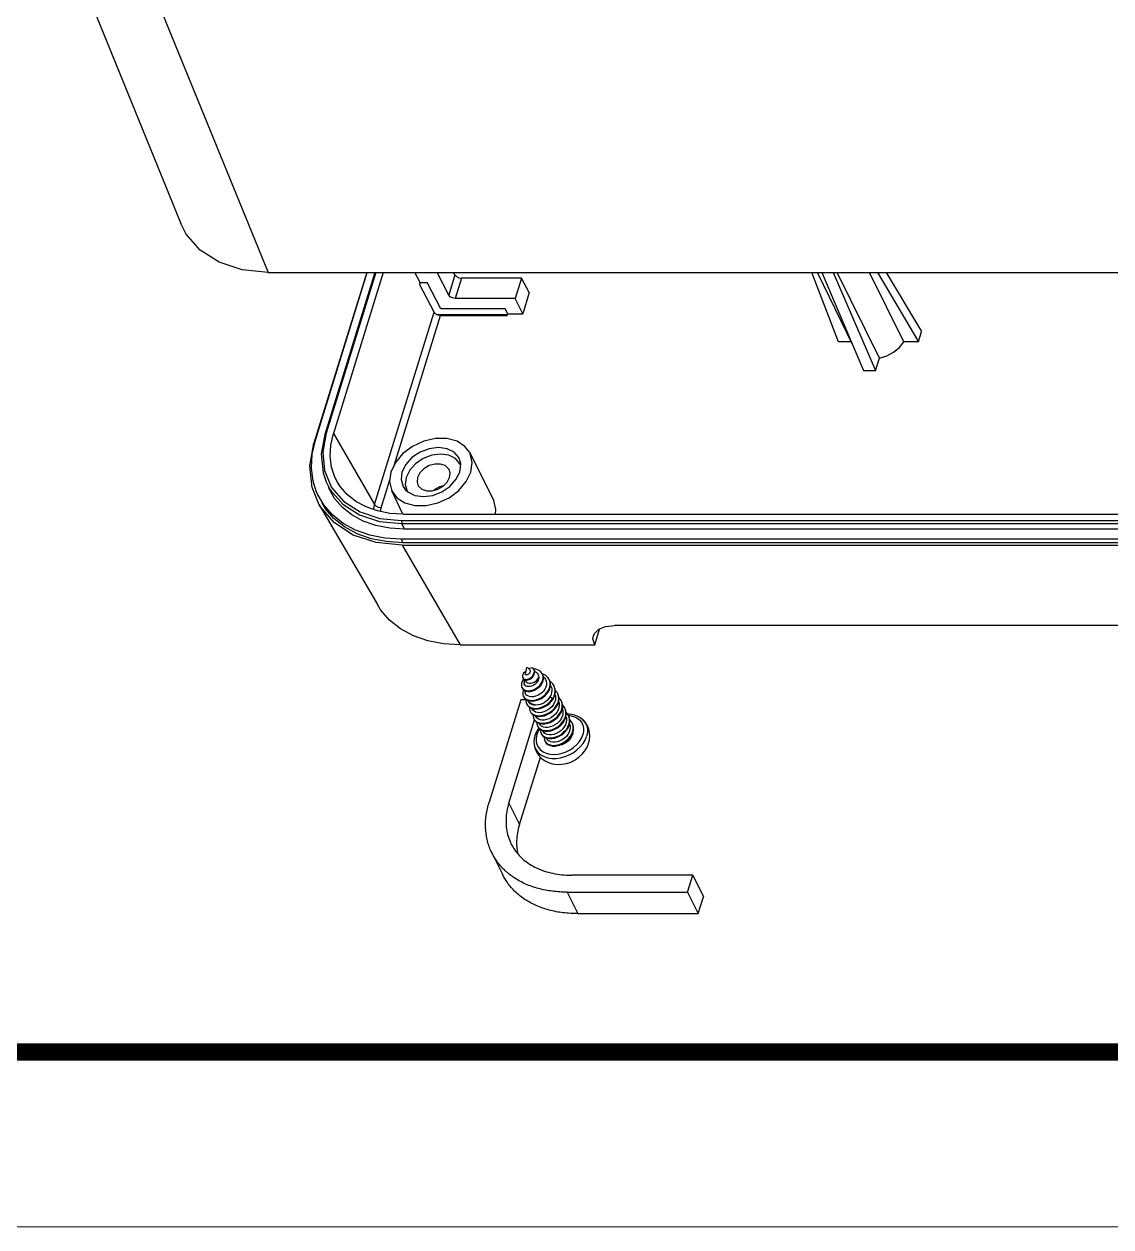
# Model space of a CAD drawing. Header units: millimetres. Extents: x 2151 to 2806, y 681 to 1136.
# Drawn here: x 2226.3 to 2296.4, y 680.9 to 758.6 of the extents above; entities that cross this region are included whole.
import ezdxf

# ---------------------------------------------------------------- set-up
doc = ezdxf.new("R2010")
doc.units = ezdxf.units.MM
doc.layers.add('3_ALL_AXES', color=7, linetype='Continuous')
doc.layers.add('from', color=7, linetype='Continuous', lineweight=13)

# ---------------------------------------------------------------- blocks, each defined once
blk = doc.blocks.new('*u28')
at = {"color": 7, "linetype": 'Continuous'}
for p, q in [((-116.43, -51.37), (-105.56, -78.04)), ((-108.38, -55.89), (-97.52, -82.55)), ((-97.52, -82.55), (16.27, -82.55)), ((-88.42, -82.55), (-93.29, -98.31)), ((-93.16, -98.02), (-88.38, -82.55)), ((-87.67, -82.55), (-92.3, -97.52)), ((-87.58, -82.55), (-92.17, -97.39)), ((-86.91, -82.55), (-91.5, -97.42)), ((-83.49, -83.47), (-83.97, -82.55)), ((-80.86, -84.64), (-81.94, -82.55)), ((-80.29, -82.79), (-80.86, -84.64)), ((-80.29, -82.79), (-80.43, -82.55)), ((-80.39, -82.61), (-80.37, -82.55)), ((-79.68, -83.08), (-80.26, -84.95)), ((-74.16, -83.08), (-79.68, -83.08)), ((-74.16, -83.08), (-74.74, -84.95)), ((-73.43, -84.41), (-74.16, -83.08)), ((-44.91, -88.95), (-47.38, -82.55)), ((-43.6, -89.26), (-46.85, -82.55)), ((-46.44, -82.55), (-42.6, -91.61)), ((-45.39, -82.55), (-41.5, -91.61)), ((-41.14, -90.46), (-45.04, -82.55)), ((-38.9, -88.95), (-42.05, -82.55)), ((-41.33, -82.55), (-37.54, -88.95)), ((-40.52, -82.55), (-37.25, -88.01)), ((-83.49, -83.47), (-83.54, -83.65)), ((-82.21, -86.23), (-83.54, -83.65)), ((-83.49, -83.47), (-82.84, -83.47)), ((-81.59, -85.91), (-82.84, -83.47)), ((-74.74, -84.95), (-80.26, -84.95)), ((-74.03, -86.36), (-74.74, -84.95)), ((-73.43, -84.41), (-74.03, -86.36)), ((-87.69, -103.97), (-82.21, -86.23)), ((-85.85, -100.26), (-81.61, -86.54)), ((-81.95, -86.44), (-75.47, -86.44)), ((-81.61, -86.54), (-75.47, -86.54)), ((-75.64, -85.91), (-81.59, -85.91)), ((-75.41, -86.36), (-75.64, -85.91)), ((-75.47, -86.54), (-75.41, -86.36)), ((-75.41, -86.36), (-74.03, -86.36)), ((-37.54, -88.95), (-37.25, -88.01)), ((-43.75, -88.95), (-44.91, -88.95)), ((-37.54, -88.95), (-38.9, -88.95)), ((-41.5, -91.61), (-41.14, -90.46)), ((-42.6, -91.61), (-41.5, -91.61)), ((-92.17, -97.39), (-92.3, -97.52)), ((-91.5, -97.42), (-87.69, -103.97)), ((-93.45, -99.32), (-93.16, -98.02)), ((-76.73, -103.51), (-78.92, -99.18)), ((-79.76, -100.35), (-79.82, -100.2)), ((-87.09, -104.27), (-86.29, -101.68)), ((-84.79, -101.47), (-84.87, -102.13)), ((-92.8, -103.99), (-93.45, -102.39)), ((-85.08, -104.87), (-86.11, -102.71)), ((-92.8, -103.99), (-87.44, -113.2)), ((-92.26, -104.33), (-92.54, -103.84)), ((-87.78, -104.43), (-87.69, -103.97)), ((-87.15, -104.61), (-87.09, -104.27)), ((-85.06, -104.86), (26.86, -104.86)), ((-85.2, -105.43), (26.68, -105.43)), ((-85.2, -105.43), (-85.19, -105.72)), ((-85.19, -105.72), (26.7, -105.72)), ((-84.95, -106.23), (-85.19, -105.72)), ((26.96, -106.23), (-84.95, -106.23)), ((26.7, -107.16), (-85.24, -107.16)), ((-85.24, -107.16), (-85.09, -107.49)), ((26.62, -107.49), (-85.09, -107.49)), ((-85.15, -107.71), (26.75, -107.71)), ((-85.15, -107.71), (-79.79, -116.92)), ((81.79, -115.14), (-65.58, -115.14)), ((-67.4, -116.92), (-66.95, -115.45)), ((-79.79, -116.92), (-67.4, -116.92)), ((-73.78, -119.63), (-73.78, -119.6)), ((-73.5, -119.08), (-73.14, -118.99)), ((-73.01, -119.16), (-72.99, -119.15)), ((-72.99, -119.15), (-73.01, -119.15)), ((-72.98, -119.24), (-73.01, -119.15)), ((-72.98, -119.21), (-73.01, -119.15)), ((-72.96, -119.35), (-72.98, -119.24)), ((-72.08, -119.64), (-72.23, -119.59)), ((-72.21, -119.65), (-72.23, -119.6)), ((-72.16, -119.81), (-72.21, -119.65)), ((-74.11, -120.84), (-74.08, -120.9)), ((-74.11, -120.84), (-74.08, -120.89)), ((-74.04, -119.94), (-74.01, -120)), ((-74.04, -119.94), (-73.99, -120.01)), ((-71.54, -120.25), (-71.6, -120.1)), ((-71.07, -120.93), (-71.15, -120.7)), ((-74.21, -121.98), (-77.13, -131.42)), ((-73.74, -121.98), (-74.21, -121.98)), ((-73.98, -121.64), (-73.95, -121.71)), ((-73.7, -121.97), (-73.53, -122.05)), ((-73.5, -122.13), (-73.56, -122.04)), ((-71.52, -121.7), (-71.27, -121.86)), ((-71.27, -121.86), (-71.24, -121.92)), ((-70.79, -121.44), (-70.82, -121.38)), ((-70.73, -121.65), (-70.79, -121.44)), ((-70.44, -122.16), (-70.48, -122.06)), ((-73.68, -122.36), (-73.65, -122.42)), ((-73.38, -122.26), (-73.5, -122.13)), ((-73.34, -123.04), (-73.31, -123.1)), ((-73.34, -123.04), (-73.29, -123.14)), ((-70.08, -122.91), (-70.15, -122.75)), ((-75.31, -131.51), (-72.94, -123.84)), ((-73.01, -123.73), (-72.98, -123.79)), ((-73.01, -123.73), (-72.97, -123.79)), ((-69.76, -123.54), (-69.81, -123.43)), ((-69.45, -124.17), (-69.47, -124.11)), ((-69.39, -124.39), (-69.45, -124.17)), ((-72.67, -124.41), (-72.64, -124.47)), ((-72.34, -125.09), (-72.31, -125.16)), ((-69.42, -125.04), (-69.45, -125.21)), ((-72, -125.78), (-71.97, -125.84)), ((-72, -125.78), (-71.97, -125.83)), ((-74.34, -133.5), (-72.41, -127.26)), ((-75.31, -131.51), (-74.34, -133.5)), ((-76.88, -136.09), (-75.91, -138.08)), ((-58.35, -138.16), (-69.55, -138.16)), ((-58.83, -139.73), (-58.35, -138.16)), ((-58.35, -138.16), (-57.37, -140.15)), ((-69.93, -139.73), (-68.96, -141.71)), ((-69.93, -139.73), (-58.83, -139.73)), ((-58.83, -139.73), (-57.86, -141.71)), ((-57.86, -141.71), (-57.37, -140.15)), ((-68.96, -141.71), (-57.86, -141.71))]:
    blk.add_line(p, q, dxfattribs=at)
for points in [[(-97.52, -82.55), (-99.91, -82.31), (-102.03, -81.62), (-103.78, -80.5), (-105.06, -79.01), (-105.56, -78.04)], [(-80.29, -82.79), (-80.15, -82.94), (-79.92, -83.05), (-79.68, -83.08)], [(-80.26, -84.95), (-80.5, -84.91), (-80.72, -84.8), (-80.86, -84.64)], [(-81.61, -86.54), (-81.85, -86.49), (-82.07, -86.38), (-82.21, -86.23)], [(-41.14, -90.46), (-40.47, -90.26), (-39.83, -89.92), (-39.3, -89.47), (-38.9, -88.95)], [(-92.3, -97.52), (-92.62, -99.3), (-92.45, -101.04), (-92.17, -101.88)], [(-92.17, -97.39), (-92.48, -99.14), (-92.32, -100.84)], [(-91.12, -101.91), (-91.36, -101.44), (-91.67, -100.51), (-91.8, -99.51), (-91.74, -98.48), (-91.5, -97.42)], [(-93.45, -102.39), (-93.66, -100.41), (-93.29, -98.31)], [(-78.92, -99.18), (-79.36, -98.6), (-80.09, -98.12), (-81.02, -97.87), (-82.07, -97.87), (-83.15, -98.12), (-84.19, -98.6), (-85.08, -99.27), (-85.77, -100.09), (-86.19, -100.97)], [(-79.78, -100.06), (-79.94, -99.64), (-80.37, -99.14), (-81.01, -98.82), (-81.8, -98.71), (-82.66, -98.82), (-83.5, -99.14), (-84.25, -99.64), (-84.82, -100.27), (-85.17, -100.97)], [(-93.08, -102.74), (-93.36, -101.81), (-93.52, -100.59), (-93.45, -99.32)], [(-79.82, -100.2), (-80.23, -99.72), (-80.84, -99.42), (-81.59, -99.31), (-82.41, -99.42), (-83.21, -99.72), (-83.92, -100.2), (-84.46, -100.8), (-84.79, -101.47)], [(-78.82, -100.97), (-78.69, -100.09), (-78.88, -99.27), (-78.92, -99.18)], [(-92.32, -100.84), (-91.66, -102.39), (-90.54, -103.68), (-89.02, -104.65), (-87.2, -105.24), (-85.2, -105.43)], [(-86.19, -100.97), (-86.31, -101.85), (-86.11, -102.71)], [(-86.11, -102.71), (-85.65, -103.34), (-84.91, -103.82), (-83.99, -104.07), (-82.93, -104.07), (-81.86, -103.82), (-80.82, -103.34), (-79.93, -102.67), (-79.24, -101.85), (-78.82, -100.97)], [(-85.17, -100.97), (-85.25, -101.67), (-85.07, -102.3), (-84.88, -102.57)], [(-80.83, -100.74), (-80.88, -100.66), (-81.18, -100.38), (-81.62, -100.23), (-82.13, -100.23), (-82.66, -100.38), (-83.14, -100.66), (-83.51, -101.04), (-83.73, -101.47)], [(-80.79, -101.47), (-80.74, -101.04), (-80.83, -100.74)], [(-80.76, -102.3), (-80.19, -101.67), (-79.84, -100.97)], [(-79.84, -100.97), (-79.75, -100.27), (-79.78, -100.06)], [(-92.17, -101.88), (-91.78, -102.61), (-90.64, -103.93), (-89.09, -104.92), (-87.23, -105.52), (-85.19, -105.72)], [(-85.06, -104.86), (-86.28, -104.78), (-87.43, -104.56), (-88.48, -104.19), (-89.42, -103.68), (-90.22, -103.04), (-90.87, -102.29), (-91.12, -101.91)], [(-83.73, -101.47), (-83.78, -101.89), (-83.7, -102.15)], [(-83.7, -102.15), (-83.64, -102.27), (-83.33, -102.55), (-82.89, -102.7), (-82.39, -102.7), (-81.86, -102.55), (-81.38, -102.27), (-81.01, -101.89), (-80.79, -101.47)], [(-92.39, -104), (-92.98, -102.96), (-93.08, -102.74)], [(-84.95, -106.23), (-86.3, -106.15), (-87.57, -105.9), (-88.74, -105.49), (-89.78, -104.93), (-90.66, -104.23), (-91.38, -103.4), (-91.95, -102.39)], [(-84.88, -102.57), (-84.64, -102.8), (-83.99, -103.12), (-83.2, -103.23), (-82.34, -103.12), (-81.5, -102.8), (-80.76, -102.3)], [(-84.87, -102.13), (-84.7, -102.73), (-84.68, -102.76)], [(-81.34, -102.23), (-81.7, -102.33), (-82.19, -102.62), (-82.23, -102.66)], [(-85.15, -107.71), (-87.54, -107.47), (-89.66, -106.78), (-91.4, -105.66), (-92.69, -104.17), (-92.8, -103.99)], [(-85.24, -107.16), (-86.74, -107.06), (-88.15, -106.79), (-89.45, -106.33), (-90.6, -105.71), (-91.59, -104.92), (-92.39, -104)], [(-87.09, -104.27), (-87.33, -104.23), (-87.55, -104.12), (-87.69, -103.97)], [(-76.56, -104.86), (-76.5, -104.43), (-76.69, -103.6), (-76.73, -103.51)], [(-85.09, -107.49), (-86.6, -107.39), (-88.01, -107.12), (-89.31, -106.66), (-90.47, -106.03), (-91.46, -105.25), (-92.26, -104.33)], [(-79.79, -116.92), (-81.33, -116.82), (-82.78, -116.54), (-84.12, -116.07), (-85.3, -115.43), (-86.31, -114.62), (-87.14, -113.68), (-87.44, -113.2)], [(-67.52, -116.07), (-67.43, -115.87), (-67.02, -115.48), (-66.39, -115.22), (-65.58, -115.14)], [(-67.4, -116.92), (-67.56, -116.37), (-67.52, -116.07)], [(-74.08, -120.9), (-74.05, -120.95), (-73.96, -121.06), (-73.83, -121.14), (-73.68, -121.19), (-73.51, -121.21), (-73.32, -121.2), (-73.13, -121.16), (-72.94, -121.08), (-72.75, -120.98), (-72.58, -120.86), (-72.43, -120.72), (-72.31, -120.56), (-72.21, -120.39), (-72.15, -120.21), (-72.13, -120.04), (-72.13, -119.87), (-72.18, -119.71), (-72.2, -119.66)], [(-74.08, -120.89), (-73.99, -120.99), (-73.86, -121.07), (-73.71, -121.13), (-73.54, -121.15), (-73.35, -121.14), (-73.16, -121.09), (-72.97, -121.02), (-72.78, -120.92), (-72.61, -120.8), (-72.46, -120.65), (-72.34, -120.49), (-72.24, -120.32), (-72.18, -120.15), (-72.16, -119.97), (-72.16, -119.81)], [(-73.73, -119.34), (-73.85, -119.43), (-73.95, -119.53), (-74.02, -119.64), (-74.06, -119.75), (-74.07, -119.85), (-74.04, -119.94)], [(-73.99, -120.01), (-73.91, -120.07), (-73.82, -120.09), (-73.7, -120.1), (-73.58, -120.08), (-73.46, -120.04), (-73.34, -119.98), (-73.23, -119.9), (-73.14, -119.8), (-73.06, -119.69), (-73.01, -119.58), (-72.97, -119.47), (-72.96, -119.35)], [(-73.88, -120.13), (-73.78, -120.16), (-73.67, -120.16), (-73.55, -120.14), (-73.43, -120.1), (-73.31, -120.04), (-73.2, -119.96), (-73.11, -119.86), (-73.03, -119.76), (-72.98, -119.64), (-72.94, -119.53), (-72.93, -119.41)], [(-73.37, -119.24), (-73.36, -119.31), (-73.36, -119.39), (-73.39, -119.47), (-73.43, -119.55), (-73.49, -119.61), (-73.55, -119.66), (-73.62, -119.69), (-73.68, -119.7), (-73.73, -119.69), (-73.77, -119.67), (-73.78, -119.63)], [(-73.5, -119.08), (-73.46, -119.11), (-73.43, -119.14), (-73.4, -119.19), (-73.37, -119.24)], [(-73.01, -119.15), (-73.07, -119.06), (-73.14, -118.99)], [(-72.23, -119.6), (-72.28, -119.51), (-72.38, -119.39), (-72.51, -119.29), (-72.66, -119.22), (-72.82, -119.17), (-72.99, -119.15)], [(-72.93, -119.41), (-72.95, -119.31), (-72.98, -119.21)], [(-72.88, -119.38), (-72.79, -119.43), (-72.7, -119.52), (-72.63, -119.62), (-72.58, -119.74), (-72.56, -119.87)], [(-71.6, -120.1), (-71.62, -120.06), (-71.74, -119.89), (-71.89, -119.75), (-72.08, -119.64)], [(-73.94, -120.09), (-73.98, -120.13), (-74.08, -120.29), (-74.14, -120.46), (-74.16, -120.61), (-74.14, -120.76), (-74.11, -120.84)], [(-74.01, -120), (-73.96, -120.08), (-73.88, -120.13)], [(-73.98, -121.64), (-73.87, -121.8), (-73.73, -121.91), (-73.56, -121.99), (-73.35, -122.03), (-73.12, -122.04), (-72.89, -122), (-72.64, -121.93), (-72.41, -121.82), (-72.18, -121.68), (-71.98, -121.51), (-71.81, -121.32), (-71.67, -121.11), (-71.57, -120.89), (-71.51, -120.67), (-71.5, -120.45), (-71.54, -120.25)], [(-72.56, -119.87), (-72.57, -120.01), (-72.62, -120.16), (-72.7, -120.31), (-72.8, -120.44), (-72.93, -120.56), (-73.07, -120.65), (-73.23, -120.72), (-73.38, -120.75), (-73.53, -120.76), (-73.66, -120.74), (-73.77, -120.69), (-73.85, -120.61), (-73.89, -120.52), (-73.91, -120.41)], [(-71.85, -120.63), (-71.91, -120.82), (-72, -121.01), (-72.12, -121.18), (-72.27, -121.34), (-72.45, -121.47), (-72.64, -121.58), (-72.85, -121.66), (-73.05, -121.7), (-73.24, -121.71), (-73.42, -121.69), (-73.57, -121.63), (-73.69, -121.54), (-73.78, -121.43), (-73.81, -121.32)], [(-73.53, -122.05), (-73.32, -122.09), (-73.09, -122.1), (-72.86, -122.06), (-72.61, -121.99), (-72.38, -121.88), (-72.15, -121.74), (-71.95, -121.58), (-71.78, -121.38), (-71.64, -121.17), (-71.54, -120.96), (-71.48, -120.73)], [(-72.56, -119.87), (-72.57, -119.89), (-72.57, -119.91)], [(-72.09, -119.9), (-72.03, -119.96), (-71.93, -120.11), (-71.86, -120.27), (-71.84, -120.45), (-71.85, -120.63)], [(-71.48, -120.73), (-71.47, -120.52), (-71.51, -120.31), (-71.56, -120.16)], [(-71.15, -120.7), (-71.26, -120.52), (-71.42, -120.36), (-71.51, -120.31)], [(-71.46, -120.66), (-71.43, -120.73), (-71.36, -120.91), (-71.34, -121.12), (-71.37, -121.33)], [(-71.27, -121.86), (-71.15, -121.63), (-71.08, -121.39), (-71.05, -121.15), (-71.07, -120.93)], [(-71.24, -121.92), (-71.12, -121.69), (-71.05, -121.45), (-71.02, -121.22), (-71.04, -120.99), (-71.12, -120.76)], [(-73.97, -121.04), (-74, -121.12), (-74.04, -121.31), (-74.03, -121.49), (-73.98, -121.64)], [(-73.95, -121.71), (-73.84, -121.86), (-73.7, -121.97)], [(-73.73, -121.95), (-73.73, -121.97), (-73.74, -122.15), (-73.69, -122.33), (-73.68, -122.36)], [(-73.68, -122.36), (-73.6, -122.48), (-73.46, -122.61), (-73.29, -122.7), (-73.08, -122.75), (-72.85, -122.77), (-72.6, -122.75), (-72.35, -122.68), (-72.09, -122.58), (-71.85, -122.44), (-71.63, -122.27), (-71.43, -122.08), (-71.27, -121.86)], [(-73.65, -122.42), (-73.57, -122.54), (-73.43, -122.67), (-73.26, -122.76), (-73.05, -122.82), (-72.82, -122.83), (-72.57, -122.81), (-72.32, -122.75), (-72.06, -122.64), (-71.82, -122.51), (-71.6, -122.34), (-71.4, -122.14), (-71.24, -121.92)], [(-73.31, -123.1), (-73.26, -123.2), (-73.13, -123.33), (-72.96, -123.43), (-72.76, -123.49), (-72.53, -123.52), (-72.29, -123.5), (-72.03, -123.45), (-71.78, -123.35), (-71.53, -123.22), (-71.31, -123.06), (-71.1, -122.86), (-70.94, -122.65), (-70.81, -122.42), (-70.72, -122.18), (-70.69, -121.95), (-70.7, -121.72), (-70.76, -121.5), (-70.79, -121.44)], [(-71.02, -122.01), (-71.09, -122.21), (-71.19, -122.41), (-71.32, -122.59), (-71.49, -122.75), (-71.67, -122.89), (-71.87, -123.01), (-72.08, -123.1), (-72.29, -123.15), (-72.49, -123.17), (-72.68, -123.16), (-72.85, -123.11), (-72.99, -123.04), (-73.1, -122.94), (-73.16, -122.84)], [(-71.52, -121.7), (-71.63, -121.86), (-71.76, -122.01), (-71.91, -122.14), (-72.07, -122.25), (-72.25, -122.34), (-72.42, -122.42), (-72.6, -122.46)], [(-71.37, -121.33), (-71.4, -121.45), (-71.45, -121.58), (-71.52, -121.7)], [(-71.06, -121.48), (-71.02, -121.6), (-71, -121.81), (-71.02, -122.01)], [(-70.82, -121.38), (-70.9, -121.24), (-71.03, -121.09)], [(-70.75, -122.12), (-70.72, -121.88), (-70.73, -121.65)], [(-70.48, -122.06), (-70.54, -121.96), (-70.68, -121.79), (-70.7, -121.78)], [(-72.6, -122.46), (-72.82, -122.49), (-73.01, -122.47), (-73.19, -122.43), (-73.34, -122.35), (-73.45, -122.24), (-73.5, -122.16)], [(-73.4, -122.69), (-73.41, -122.8), (-73.37, -122.98), (-73.34, -123.04)], [(-72.6, -122.46), (-72.83, -122.47), (-73.04, -122.43), (-73.22, -122.36), (-73.38, -122.26)], [(-73.29, -123.14), (-73.16, -123.27), (-72.99, -123.37), (-72.79, -123.43), (-72.56, -123.46), (-72.32, -123.44), (-72.06, -123.38), (-71.81, -123.29), (-71.56, -123.16), (-71.34, -122.99), (-71.14, -122.8), (-70.97, -122.59), (-70.84, -122.36), (-70.75, -122.12)], [(-72.98, -123.79), (-72.94, -123.85), (-72.82, -123.99), (-72.66, -124.09), (-72.47, -124.17), (-72.24, -124.2), (-72, -124.19), (-71.75, -124.14), (-71.49, -124.06), (-71.25, -123.93), (-71.02, -123.78), (-70.81, -123.59), (-70.63, -123.38), (-70.5, -123.15), (-70.4, -122.92), (-70.35, -122.68), (-70.36, -122.45), (-70.41, -122.23), (-70.45, -122.12)], [(-72.97, -123.79), (-72.85, -123.93), (-72.69, -124.03), (-72.5, -124.1), (-72.28, -124.14), (-72.03, -124.13), (-71.78, -124.08), (-71.53, -124), (-71.28, -123.87), (-71.05, -123.71), (-70.84, -123.53), (-70.66, -123.32), (-70.53, -123.09), (-70.43, -122.85)], [(-70.69, -122.7), (-70.76, -122.91), (-70.87, -123.11), (-71.02, -123.3), (-71.19, -123.47), (-71.39, -123.62), (-71.61, -123.73), (-71.83, -123.81), (-72.05, -123.85), (-72.26, -123.85), (-72.45, -123.82), (-72.61, -123.75), (-72.74, -123.65), (-72.83, -123.53)], [(-72.64, -124.47), (-72.61, -124.52), (-72.5, -124.66), (-72.34, -124.77), (-72.15, -124.84), (-71.93, -124.88), (-71.69, -124.88), (-71.44, -124.84), (-71.19, -124.75), (-70.94, -124.64), (-70.71, -124.48), (-70.5, -124.3), (-70.32, -124.1), (-70.18, -123.87), (-70.08, -123.64), (-70.02, -123.4), (-70.02, -123.17), (-70.06, -122.95), (-70.12, -122.81)], [(-70.72, -122.17), (-70.68, -122.28), (-70.66, -122.49), (-70.69, -122.7)], [(-70.43, -122.85), (-70.39, -122.62), (-70.39, -122.38), (-70.44, -122.16)], [(-70.39, -122.83), (-70.38, -122.84), (-70.34, -123.01), (-70.33, -123.19), (-70.35, -123.38)], [(-70.15, -122.75), (-70.17, -122.7), (-70.3, -122.51), (-70.36, -122.47)], [(-70.12, -123.62), (-70.06, -123.38), (-70.05, -123.14), (-70.08, -122.91)], [(-69.81, -123.43), (-69.86, -123.34), (-70.01, -123.16), (-70.02, -123.15)], [(-73.06, -123.37), (-73.07, -123.45), (-73.05, -123.63), (-73.01, -123.73)], [(-72.73, -124.05), (-72.73, -124.21), (-72.68, -124.39), (-72.67, -124.41)], [(-72.67, -124.41), (-72.59, -124.54), (-72.44, -124.66), (-72.26, -124.76), (-72.05, -124.81), (-71.81, -124.82), (-71.56, -124.79), (-71.3, -124.72), (-71.05, -124.61), (-70.8, -124.47), (-70.58, -124.29), (-70.39, -124.08), (-70.23, -123.86), (-70.12, -123.62)], [(-70.35, -123.38), (-70.42, -123.59), (-70.53, -123.8), (-70.68, -123.99), (-70.86, -124.16), (-71.06, -124.3), (-71.28, -124.41), (-71.5, -124.49), (-71.72, -124.53), (-71.92, -124.54), (-72.12, -124.5), (-72.28, -124.43), (-72.4, -124.33), (-72.49, -124.21)], [(-72.34, -125.09), (-72.22, -125.26), (-72.07, -125.37), (-71.88, -125.46), (-71.66, -125.5), (-71.42, -125.5), (-71.16, -125.46), (-70.9, -125.38), (-70.65, -125.26), (-70.41, -125.11), (-70.2, -124.92), (-70.01, -124.71), (-69.87, -124.48), (-69.77, -124.25)], [(-72.31, -125.16), (-72.28, -125.21), (-72.16, -125.34), (-72.01, -125.45), (-71.82, -125.53), (-71.6, -125.56), (-71.36, -125.56), (-71.11, -125.52), (-70.86, -125.44), (-70.61, -125.32), (-70.38, -125.17), (-70.17, -124.99), (-69.99, -124.78), (-69.84, -124.56), (-69.74, -124.32), (-69.69, -124.09), (-69.68, -123.85), (-69.72, -123.63), (-69.78, -123.49)], [(-70.02, -124.07), (-70.09, -124.28), (-70.2, -124.48), (-70.35, -124.67), (-70.52, -124.84), (-70.72, -124.98), (-70.94, -125.1), (-71.16, -125.17), (-71.38, -125.22), (-71.59, -125.22), (-71.78, -125.19), (-71.94, -125.12), (-72.07, -125.02), (-72.16, -124.89)], [(-70.05, -123.53), (-70.01, -123.65), (-69.99, -123.86), (-70.02, -124.07)], [(-69.77, -124.25), (-69.72, -124), (-69.71, -123.77), (-69.76, -123.54)], [(-69.72, -124.21), (-69.67, -124.33), (-69.66, -124.54), (-69.68, -124.75)], [(-69.47, -124.11), (-69.56, -123.98), (-69.69, -123.83)], [(-69.51, -125.24), (-69.41, -125.01), (-69.35, -124.77), (-69.35, -124.54), (-69.39, -124.32), (-69.44, -124.18)], [(-72.39, -124.73), (-72.4, -124.75), (-72.39, -124.94), (-72.34, -125.09)], [(-71.97, -125.83), (-71.85, -125.97), (-71.69, -126.08), (-71.5, -126.15), (-71.27, -126.19), (-71.02, -126.18), (-70.77, -126.13), (-70.51, -126.04), (-70.26, -125.91), (-70.02, -125.75), (-69.81, -125.56), (-69.64, -125.34), (-69.5, -125.11), (-69.42, -124.87), (-69.38, -124.63), (-69.39, -124.39)], [(-71.97, -125.84), (-71.94, -125.89), (-71.83, -126.03), (-71.67, -126.14), (-71.48, -126.21), (-71.27, -126.25), (-71.03, -126.25), (-70.78, -126.2), (-70.52, -126.12), (-70.27, -126), (-70.04, -125.85), (-69.83, -125.67), (-69.65, -125.47), (-69.51, -125.24)], [(-69.68, -124.75), (-69.75, -124.96), (-69.86, -125.17), (-70.01, -125.36), (-70.19, -125.53), (-70.39, -125.67), (-70.61, -125.78), (-70.83, -125.86), (-71.05, -125.9), (-71.26, -125.9), (-71.45, -125.87), (-71.61, -125.8), (-71.74, -125.7), (-71.82, -125.58)], [(-70.65, -126.16), (-70.58, -126.15), (-70.36, -126.09), (-70.15, -125.99), (-69.96, -125.87), (-69.79, -125.73), (-69.64, -125.57), (-69.53, -125.39), (-69.45, -125.21)], [(-72.06, -125.42), (-72.06, -125.48), (-72.04, -125.66), (-72, -125.78)]]:
    blk.add_lwpolyline(points, dxfattribs=at)
for points, start_tangent, end_tangent in [([(-76.88, -136.09), (-76.97, -135.91), (-77.31, -134.87), (-77.46, -133.76), (-77.4, -132.61), (-77.13, -131.42)], (-0.440413, 0.897795), (0.295247, 0.955421)), ([(-75.31, -131.51), (-75.5, -132.26), (-75.57, -133), (-75.55, -133.72), (-75.43, -134.41), (-75.2, -135.06), (-75.12, -135.24)], (-0.295247, -0.955421), (0.440717, -0.897646)), ([(-74.34, -133.5), (-74.52, -134.25), (-74.6, -134.99), (-74.57, -135.71), (-74.5, -136.2)], (-0.295247, -0.955421), (0.206509, -0.978445)), ([(-75.12, -135.24), (-74.89, -135.66), (-74.47, -136.21), (-73.98, -136.71), (-73.4, -137.13), (-72.76, -137.49), (-72.03, -137.78), (-71.25, -137.99), (-70.42, -138.12), (-69.55, -138.16)], (0.440717, -0.897646), (1, 0)), ([(-75.65, -137.75), (-75.7, -137.7), (-76.43, -136.86), (-76.88, -136.09)], (-0.731845, 0.681471), (-0.440413, 0.897795)), ([(-68.96, -141.71), (-70.32, -141.63), (-71.6, -141.38), (-72.78, -140.96), (-73.83, -140.4), (-74.72, -139.69), (-75.45, -138.85), (-75.91, -138.08)], (-1, 0), (-0.440413, 0.897795)), ([(-69.93, -139.73), (-71.3, -139.64), (-72.58, -139.39), (-73.76, -138.98), (-74.8, -138.41), (-75.65, -137.75)], (-1, 0), (-0.731845, 0.681471))]:
    blk.add_spline(points, degree=3, dxfattribs=dict(at, start_tangent=start_tangent, end_tangent=end_tangent))
at = {"layer": '3_ALL_AXES', "color": 7, "linetype": 'Continuous'}
for p, q in [((-73.78, -119.6), (-73.66, -119)), ((-73.5, -119.07), (-73.66, -119)), ((-72.88, -119.38), (-72.94, -119.35)), ((-72.09, -119.9), (-72.13, -119.87)), ((-71.46, -120.66), (-71.48, -120.64)), ((-73.86, -121.12), (-73.81, -121.32)), ((-73.5, -122.16), (-73.56, -122.04)), ((-73.16, -122.84), (-73.19, -122.78)), ((-72.83, -123.53), (-72.86, -123.46)), ((-72.49, -124.21), (-72.52, -124.15)), ((-72.16, -124.89), (-72.19, -124.83)), ((-71.82, -125.58), (-71.85, -125.51))]:
    blk.add_line(p, q, dxfattribs=at)
for points in [[(-73.88, -120.13), (-73.9, -120.28), (-73.91, -120.41)], [(-73.85, -120.14), (-73.85, -120.16), (-73.79, -120.27), (-73.7, -120.36), (-73.59, -120.42), (-73.45, -120.45), (-73.3, -120.45), (-73.14, -120.42), (-72.98, -120.36), (-72.84, -120.27), (-72.72, -120.16), (-72.63, -120.04), (-72.57, -119.91)], [(-68.45, -123.86), (-68.7, -123.65), (-69, -123.48), (-69.34, -123.36), (-69.72, -123.3), (-69.89, -123.3)], [(-69.81, -123.42), (-69.69, -123.43), (-69.35, -123.51), (-69.06, -123.65), (-68.81, -123.83), (-68.62, -124.05), (-68.49, -124.31), (-68.42, -124.59), (-68.42, -124.9), (-68.48, -125.21)], [(-67.96, -126), (-67.88, -125.66), (-67.86, -125.33), (-67.88, -125.01), (-67.95, -124.69), (-68.07, -124.39), (-68.24, -124.12), (-68.45, -123.86)], [(-68.45, -123.86), (-68.26, -124.11), (-68.13, -124.39), (-68.06, -124.7), (-68.07, -125.02), (-68.14, -125.36)], [(-72.93, -125.31), (-72.99, -125.58), (-73.01, -125.84), (-72.99, -126.09)], [(-72.94, -126.33), (-72.81, -126.61), (-72.62, -126.86), (-72.37, -127.06), (-72.07, -127.22), (-71.73, -127.33), (-71.36, -127.39), (-70.96, -127.39), (-70.56, -127.33), (-70.15, -127.22), (-69.75, -127.06), (-69.38, -126.86), (-69.03, -126.61), (-68.73, -126.33), (-68.47, -126.02), (-68.28, -125.69), (-68.14, -125.36)], [(-72.55, -124.6), (-72.59, -124.64), (-72.79, -124.97), (-72.93, -125.31)], [(-72.73, -125.21), (-72.8, -125.53), (-72.79, -125.83), (-72.73, -126.12), (-72.59, -126.37), (-72.4, -126.6), (-72.15, -126.78), (-71.86, -126.91), (-71.53, -126.99), (-71.16, -127.02), (-70.79, -126.99), (-70.4, -126.91), (-70.03, -126.78), (-69.67, -126.6), (-69.34, -126.37), (-69.05, -126.12), (-68.8, -125.83), (-68.61, -125.53), (-68.48, -125.21)], [(-72.73, -125.21), (-72.6, -124.9), (-72.47, -124.68)], [(-72.99, -126.09), (-72.91, -126.44), (-72.77, -126.78), (-72.57, -127.08), (-72.32, -127.36), (-72.02, -127.58), (-71.67, -127.76), (-71.28, -127.88), (-70.86, -127.94), (-70.43, -127.93), (-70, -127.85), (-69.59, -127.72), (-69.2, -127.52), (-68.85, -127.28), (-68.55, -127), (-68.3, -126.69), (-68.1, -126.36), (-67.96, -126)]]:
    blk.add_lwpolyline(points, dxfattribs=at)

msp = doc.modelspace()

# ---------------------------------------------------------------- linework, layer by layer
at = {"layer": 'from'}
msp.add_lwpolyline([(2151.068, 680.947), (2806.279, 680.947), (2806.279, 1136.259), (2151.068, 1136.259)], close=True, dxfattribs=at)
at = {"layer": 'from', "const_width": 1.129}
msp.add_lwpolyline([(2162.36, 692.239), (2162.36, 1124.967), (2794.987, 1124.967), (2794.987, 692.239), (2162.36, 692.239)], dxfattribs=at)

# ---------------------------------------------------------------- block references
at = {"color": 7, "xscale": 0.7, "yscale": 0.7, "zscale": 0.7}
msp.add_blockref('*u28', (2310.27, 800.376), dxfattribs=at)

doc.saveas('drawing.dxf')
